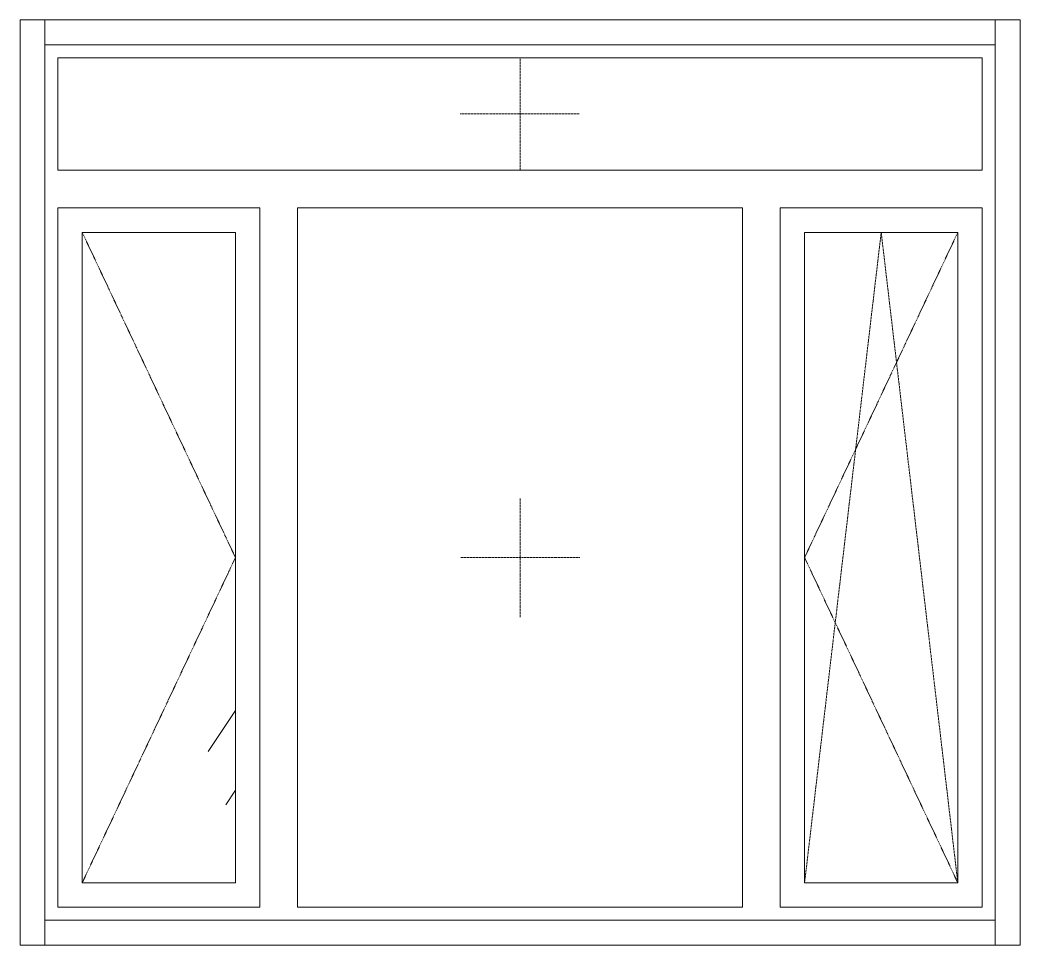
# Model space of a CAD drawing. Header units: millimetres. Extents: x -515342 to 330399, y -224905 to 507333.
# Drawn here: x 103423 to 105433, y 12878 to 14738 of the extents above; entities that cross this region are included whole.
import ezdxf

# ---------------------------------------------------------------- set-up
doc = ezdxf.new("R2010")
doc.units = ezdxf.units.MM
doc.linetypes.add('ASVP_Штриховая_ш2 п1', pattern=[3, 2, -1])
doc.layers.get('0').update_dxf_attribs({"lineweight": 0})
for name, color, linetype, lineweight in [('Витраж', 7, 'Continuous', 0), ('Окна', 7, 'Continuous', 0), ('Окна открывание', 7, 'Continuous', 0)]:
    doc.layers.add(name, color=color, linetype=linetype, lineweight=lineweight)
pattern_1 = [(236.31, (1066.07, 1244.6), (-1777.9963, -3556.002), [641.067, -5769.603]), (236.31, (1101.63, 1137.9), (-1777.9963, -3556.002), [384.64, -6026.03]), (236.31, (888.27, 1137.9), (-1777.9963, -3556.002), [384.64, -6026.03])]

# ---------------------------------------------------------------- blocks, each defined once
blk = doc.blocks.new('Окно_ПВХ_3Створки_1Фрамуга-верх - АР_Окно_ОП_1820_h_х1970_3ст2фр-в-V88-О_АР_Эскиз_Фасад 12-1 копия 1')
at = {"layer": 'Окна'}
h = blk.add_hatch(dxfattribs=at)
h.set_pattern_fill('FP_1', color=256, style=0, pattern_type=2)
h.set_pattern_definition(pattern_1)
h.paths.add_polyline_path([(-78907.3, 10935), (-78907.3, 12243), (-79215.3, 12243), (-79215.3, 10935), (-79107.3, 10935)])
h = blk.add_hatch(dxfattribs=at)
h.set_pattern_fill('FP_1', color=256, style=0, pattern_type=2)
h.set_pattern_definition(pattern_1)
h.paths.add_polyline_path([(-77533.1, 10935), (-77455.3, 10935), (-77455.3, 12243), (-77763.3, 12243), (-77763.3, 10935), (-77758, 10935)])
for p, q in [((-77406.3, 12594), (-79264.3, 12594)), ((-79264.3, 12594), (-79264.3, 12368)), ((-77406.3, 12368), (-77406.3, 12594)), ((-77406.3, 12368), (-79264.3, 12368)), ((-78858.3, 12292), (-79264.3, 12292)), ((-79264.3, 12292), (-79264.3, 10886)), ((-78858.3, 10886), (-78858.3, 12292)), ((-77888.3, 12292), (-78782.3, 12292)), ((-78782.3, 10886), (-78782.3, 12292)), ((-77888.3, 10886), (-77888.3, 12292)), ((-77406.3, 12292), (-77812.3, 12292)), ((-77812.3, 10886), (-77812.3, 12292)), ((-77406.3, 10886), (-77406.3, 12292)), ((-79215.3, 12243), (-79215.3, 10935)), ((-78907.3, 12243), (-79215.3, 12243)), ((-78907.3, 12243), (-78907.3, 10935)), ((-77763.3, 12243), (-77763.3, 10935)), ((-77455.3, 12243), (-77763.3, 12243)), ((-77455.3, 12243), (-77455.3, 10935)), ((-79215.3, 10935), (-78907.3, 10935)), ((-77763.3, 10935), (-77455.3, 10935)), ((-79264.3, 10886), (-78858.3, 10886)), ((-78782.3, 10886), (-77888.3, 10886)), ((-77812.3, 10886), (-77406.3, 10886))]:
    blk.add_line(p, q, dxfattribs=at)
at = {"layer": 'Окна открывание', "linetype": 'ASVP_Штриховая_ш2 п1'}
for p, q in [((-78335.3, 12368), (-78335.3, 12594)), ((-78455.3, 12481), (-78215.3, 12481)), ((-79215.3, 12243), (-78907.3, 11589)), ((-77609.3, 12243), (-77763.3, 10935)), ((-77455.3, 12243), (-77763.3, 11589)), ((-77455.3, 10935), (-77609.3, 12243)), ((-78335.3, 11469), (-78335.3, 11709)), ((-78907.3, 11589), (-79215.3, 10935)), ((-78215.3, 11589), (-78455.3, 11589)), ((-77763.3, 11589), (-77455.3, 10935))]:
    blk.add_line(p, q, dxfattribs=at)
blk = doc.blocks.new('Прямоугольный импост - АР_Откос_Металлический_50х330 Белый Правый-9899493-О_АР_Эскиз_Фасад 12-1 копия 1')
at = {"layer": 'Витраж'}
for p, q in [((-9974.1, 2570), (-9974.1, 2620)), ((-9974.1, 2620), (-8064.1, 2620)), ((-8064.1, 2620), (-8064.1, 2570)), ((-9974.1, 2570), (-8064.1, 2570))]:
    blk.add_line(p, q, dxfattribs=at)
blk = doc.blocks.new('Прямоугольный импост - АР_Откос_Металлический_50х330 Белый Левый-9898761-О_АР_Эскиз_Фасад 12-1 копия 1')
at = {"layer": 'Витраж'}
for p, q in [((-9974.1, 760), (-9974.1, 810)), ((-8064.1, 810), (-9974.1, 810)), ((-8064.1, 810), (-8064.1, 760)), ((-8064.1, 760), (-9974.1, 760))]:
    blk.add_line(p, q, dxfattribs=at)
blk = doc.blocks.new('Прямоугольный импост - АР_Откос_Металлический_50х330 Белый Правый-9899492-О_АР_Эскиз_Фасад 12-1 копия 1')
at = {"layer": 'Витраж'}
for p, q in [((-8064.1, 2620), (-8014.1, 2620)), ((-8064.1, 2620), (-8064.1, 760)), ((-8014.1, 2620), (-8014.1, 760)), ((-8014.1, 760), (-8064.1, 760))]:
    blk.add_line(p, q, dxfattribs=at)
blk = doc.blocks.new('Прямоугольный импост - АР_Откос_Металлический_50х330 Белый Левый-V99-О_АР_Эскиз_Фасад 12-1 копия 1')
at = {"layer": 'Витраж'}
for p, q in [((-10024.1, 2620), (-9974.1, 2620)), ((-10024.1, 760), (-10024.1, 2620)), ((-9974.1, 760), (-9974.1, 2620)), ((-9974.1, 760), (-10024.1, 760))]:
    blk.add_line(p, q, dxfattribs=at)
blk = doc.blocks.new('СД_Люблино_Фасады_rvt-1-О_АР_Эскиз_Фасад 12-1 копия 1')
at = {"layer": 'Витраж', "lineweight": 9}
for name in ['Прямоугольный импост - АР_Откос_Металлический_50х330 Белый Левый-V99-О_АР_Эскиз_Фасад 12-1 копия 1', 'Прямоугольный импост - АР_Откос_Металлический_50х330 Белый Правый-9899493-О_АР_Эскиз_Фасад 12-1 копия 1', 'Прямоугольный импост - АР_Откос_Металлический_50х330 Белый Правый-9899492-О_АР_Эскиз_Фасад 12-1 копия 1', 'Прямоугольный импост - АР_Откос_Металлический_50х330 Белый Левый-9898761-О_АР_Эскиз_Фасад 12-1 копия 1']:
    blk.add_blockref(name, (-69316.2, 10050), dxfattribs=at)
at = {"layer": 'Окна', "lineweight": 9}
blk.add_blockref('Окно_ПВХ_3Створки_1Фрамуга-верх - АР_Окно_ОП_1820_h_х1970_3ст2фр-в-V88-О_АР_Эскиз_Фасад 12-1 копия 1', (0, 0), dxfattribs=at)

msp = doc.modelspace()

# ---------------------------------------------------------------- block references
msp.add_blockref('СД_Люблино_Фасады_rvt-1-О_АР_Эскиз_Фасад 12-1 копия 1', (182763.6864, 2067.7355))

doc.saveas('drawing.dxf')
